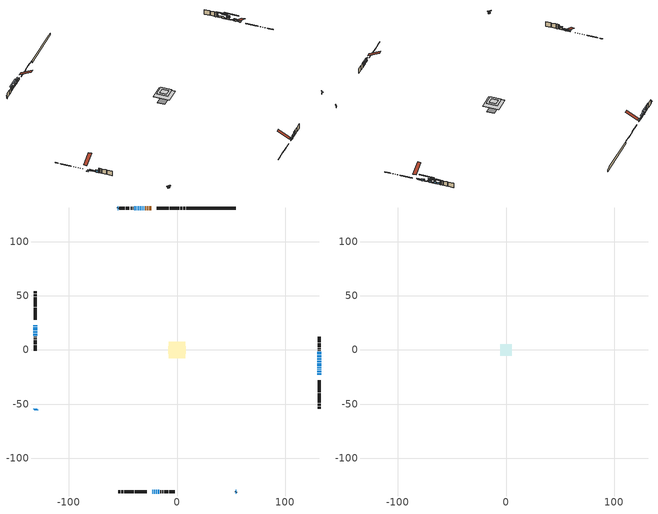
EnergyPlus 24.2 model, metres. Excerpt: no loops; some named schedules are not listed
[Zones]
conditioned space
 floor outside (Floor1 construction): -0.65,-0.65 -0.65,0.65 0.65,0.65 0.65,-0.65 z0.35
 floor outside (Floor2 construction): -2.59,-2.59 -2.59,2.59 2.59,2.59 2.59,-2.59 z0.35
 floor adiabatic (AdiabaticFloorConstruction): -7.69,-7.69 -7.69,7.69 7.69,7.69 7.69,-7.69 z2.79
 floor foundation (Slab1 construction): -7.88,-3.56 -7.88,3.56 7.88,3.56 7.88,-3.56 z-2.29
 wall outside (RimJoist1 construction): 7.71,131.38 5.95,131.38 / -54.42,-131.38 -52.66,-131.38 / -131.38,54.42 -131.38,52.66 / 131.38,-54.42 131.38,-52.66 z0.35:0.65
 wall outside (RimJoist2 construction): 5.02,131.38 2.89,131.38 / -51.73,-131.38 -49.6,-131.38 / -131.38,51.73 -131.38,49.6 / 131.38,-51.73 131.38,-49.6 z0.35:0.65
 wall outside (RimJoist3 construction): 1.96,131.38 -6.7,131.38 / -48.67,-131.38 -40.01,-131.38 / -131.38,48.67 -131.38,40.01 / 131.38,-48.67 131.38,-40.01 z0.35:0.65
 wall outside (RimJoist4 construction): -7.63,131.38 -18.68,131.38 / -39.08,-131.38 -28.03,-131.38 / -131.38,39.08 -131.38,28.03 / 131.38,-39.08 131.38,-28.03 z0.35:0.65
 wall outside (AdiabaticWallConstruction 1): -23.78,131.38 -25.59,131.38 / -26.51,131.38 -27.43,131.38 / -28.35,131.38 -29.18,131.38 z0.35:2.38
 wall outside (AdiabaticWallConstruction): -131.38,22.93 -131.38,21.76 z0.35:0.53; -30.11,131.38 -30.82,131.38 / -22.93,-131.38 -22.22,-131.38 / -131.38,-54.42 -131.02,-54.78 / 54.42,-131.38 54.78,-131.02 / 131.38,-18.43 131.38,-17.72 / 131.38,-16.79 131.38,-16.08 / -33.19,131.38 -33.9,131.38 z0.35:1.88; -31.75,131.38 -32.26,131.38 / 131.38,-22.93 131.38,-21.71 / 131.38,-20.78 131.38,-19.36 / -131.38,20.84 -131.38,18.4 / -36.57,131.38 -37.18,131.38 / -19.75,-131.38 -18.53,-131.38 / 131.38,-9.08 131.38,-7.66 z0.35:1.37; -131.38,17.47 -131.38,15.74 z0.35:1.32; -34.83,131.38 -35.64,131.38 z0.35:0.81; -21.29,-131.38 -20.68,-131.38 z0.35:1.08; -54.42,131.38 -54.78,131.02 / -131.38,14.81 -131.38,13.39 / -130.37,-55.44 -130.01,-55.8 z0.35:2.48; 131.38,-15.15 131.38,-12.36 / -38.11,131.38 -39.51,131.38 / -17.61,-131.38 -16.21,-131.38 z0.35:0.94; 131.38,-11.43 131.38,-10.01 z0.35:1.87; 131.38,-6.73 131.38,-4.9 z0.35:2.38; 131.38,-3.97 131.38,-1.84 z0.35:2.18
 wall outside (Wall1 construction): -40.43,131.38 -41.09,131.38 / -15.28,-131.38 -14.62,-131.38 / -131.38,12.46 -131.38,11.8 / 131.38,-0.91 131.38,-0.25 z0.35:5.23
 wall outside (Wall2 construction): -42.02,131.38 -43.02,131.38 / -13.69,-131.38 -12.69,-131.38 / -131.38,10.87 -131.38,9.87 / 131.38,0.68 131.38,1.68 z0.35:5.23
 wall outside (Wall3 construction): -43.95,131.38 -47.53,131.38 / -11.76,-131.38 -8.18,-131.38 / -131.38,8.94 -131.38,5.36 / 131.38,2.61 131.38,6.19 z0.35:5.23
 wall outside (Wall4 construction): -48.46,131.38 -53.49,131.38 / -7.25,-131.38 -2.22,-131.38 / -131.38,4.43 -131.38,-0.6 / 131.38,7.12 131.38,12.15 z0.35:5.23
 wall foundation (FoundationWall1 construction): 8.64,131.38,-2.29 8.64,131.38,0.35 49.84,131.38,0.35 49.84,131.38,-0.36 54.42,131.38,-0.36 54.42,131.38,-2.29
 window (WindowConstruction 23): -131.38,22.93 -131.38,21.76 z0.35:0.53
 window (WindowConstruction 7): -30.11,131.38 -30.82,131.38 z0.35:1.87
 window (WindowConstruction 8): -31.75,131.38 -32.26,131.38 z0.35:1.36
 window (WindowConstruction 9): -22.93,-131.38 -22.22,-131.38 z0.35:1.87
 window (WindowConstruction 10): -131.38,-54.42 -131.02,-54.78 z0.35:1.87
 window (WindowConstruction 11): 54.42,-131.38 54.78,-131.02 z0.35:1.87
 window (WindowConstruction 12): 131.38,-22.93 131.38,-21.71 z0.35:1.36
 window (WindowConstruction 13): 131.38,-20.78 131.38,-19.36 z0.35:1.36
 window (WindowConstruction 14): 131.38,-18.43 131.38,-17.72 z0.35:1.87
 window (WindowConstruction 15): 131.38,-16.79 131.38,-16.08 z0.35:1.87
 window (WindowConstruction 16): -131.38,20.84 -131.38,18.4 z0.35:1.36
 window (WindowConstruction 17): -131.38,17.47 -131.38,15.74 z0.35:1.32
 window (WindowConstruction 18): -33.19,131.38 -33.9,131.38 z0.35:1.87
 window (WindowConstruction 19): -34.83,131.38 -35.64,131.38 z0.35:0.81
 window (WindowConstruction 20): -36.57,131.38 -37.18,131.38 z0.35:1.36
 window (WindowConstruction 21): -21.29,-131.38 -20.68,-131.38 z0.35:1.08
 window (WindowConstruction 22): -19.75,-131.38 -18.53,-131.38 z0.35:1.36
 window (WindowConstruction): -54.42,131.38 -54.78,131.02 z0.35:2.48
 window (WindowConstruction 24): 131.38,-15.15 131.38,-12.36 z0.35:0.94
 window (WindowConstruction 25): -38.11,131.38 -39.5,131.38 z0.35:0.94
 window (WindowConstruction 26): -17.6,-131.38 -16.21,-131.38 z0.35:0.94
 window (WindowConstruction 1): -131.38,14.81 -131.38,13.39 z0.35:2.48
 window (WindowConstruction 2): -130.37,-55.44 -130.01,-55.8 z0.35:2.48
 window (WindowConstruction 3): 131.38,-11.43 131.38,-10.01 z0.35:1.87
 window (WindowConstruction 4): 131.38,-9.08 131.38,-7.66 z0.35:1.36
 window (WindowConstruction 5): 131.38,-6.73 131.38,-4.9 z0.35:2.38
 window (WindowConstruction 6): 131.38,-3.97 131.38,-1.84 z0.35:2.18
 door (Door): -23.78,131.38 -25.59,131.38 z0.35:2.38
 door (Door 1): -26.52,131.38 -27.42,131.38 z0.35:2.38
 door (Door 2): -28.35,131.38 -29.18,131.38 z0.35:2.38
 ceiling adiabatic (AdiabaticFloorConstruction): 7.69,-7.69 7.69,7.69 -7.69,7.69 -7.69,-7.69 z2.79
attic - vented
 floor to conditioned space (Floor3 construction Reversed): -3.09,-3.09 -3.09,3.09 3.09,3.09 3.09,-3.09 z5.23
 floor to conditioned space (Floor4 construction Reversed): -5.3,-5.3 -5.3,5.3 5.3,5.3 5.3,-5.3 z5.23
 roof outside (Roof1 construction): -22.85,131.38,5.23 -22.85,119.78,11.03 -19.61,119.78,11.03 -19.61,131.38,5.23; -23.86,-131.38,5.23 -23.86,-119.78,11.03 -27.1,-119.78,11.03 -27.1,-131.38,5.23; -131.38,23.86,5.23 -119.78,23.86,11.03 -119.78,27.1,11.03 -131.38,27.1,5.23; 131.38,-23.86,5.23 119.78,-23.86,11.03 119.78,-27.1,11.03 131.38,-27.1,5.23
shading: -131.38,21.47 -131.38,23.23 -134.43,23.23 -134.43,21.47 z0.83; -33.87,131.38 -27.06,131.38 -27.06,132.14 -33.87,132.14 z4.93; -35.31,131.38 -28.7,131.38 -28.7,132.14 -35.31,132.14 z4.42; -21,-131.38 -24.15,-131.38 -24.15,-132.14 -21,-132.14 z3.09; -130.16,-55.64 -132.25,-53.56 -132.68,-53.99 -130.59,-56.07 z3.09; 55.64,-130.16 53.56,-132.25 53.99,-132.68 56.07,-130.59 z3.09; 131.38,-21.41 131.38,-23.23 132.14,-23.23 132.14,-21.41 z1.66; 131.38,-19.06 131.38,-21.08 132.14,-21.08 132.14,-19.06 z1.66; 131.38,-17.42 131.38,-18.73 132.14,-18.73 132.14,-17.42 z2.17; 131.38,-15.78 131.38,-17.09 132.14,-17.09 132.14,-15.78 z2.17; -131.38,18.1 -131.38,21.13 -132.14,21.13 -132.14,18.1 z1.66; -131.38,15.44 -131.38,17.77 -132.14,17.77 -132.14,15.44 z1.61; -34.2,131.38 -32.89,131.38 -32.89,132.14 -34.2,132.14 z2.17; -35.94,131.38 -34.53,131.38 -34.53,132.14 -35.94,132.14 z1.11; -37.48,131.38 -36.27,131.38 -36.27,132.14 -37.48,132.14 z1.66; -20.38,-131.38 -21.59,-131.38 -21.59,-132.14 -20.38,-132.14 z1.37; -18.24,-131.38 -20.05,-131.38 -20.05,-132.14 -18.24,-132.14 z1.66; -55.11,130.7 -54.1,131.71 -54.53,132.14 -55.54,131.13 z2.94; 131.38,-6.57 131.38,-20.94 132.14,-20.94 132.14,-6.57 z6.73; -45.3,131.38 -32.32,131.38 -32.32,132.14 -45.3,132.14 z6.73; -12.7,-131.38 -21.12,-131.38 -21.12,-132.14 -12.7,-132.14 z4.45; -131.38,12.93 -131.38,15.27 -132.29,15.27 -132.29,12.93 z2.94; -129.68,-56.12 -130.69,-55.11 -131.12,-55.54 -130.11,-56.55 z2.94; 131.38,-8.94 131.38,-12.5 132.14,-12.5 132.14,-8.94 z2.94; 131.38,-4.61 131.38,-12.13 132.14,-12.13 132.14,-4.61 z4.42; 131.38,-1.85 131.38,-9.78 132.14,-9.78 132.14,-1.85 z5.43; 131.38,1.21 131.38,-7.02 132.14,-7.02 132.14,1.21 z5.23
[Building]
Building 1: Terrain=Suburbs
[Site:Location]
Edmonton Intl AP_AB: Latitude {deg}=53.31; Longitude {deg}=-113.58; Time Zone {hr}=-7; Elevation {m}=723; Keep Site Location Information=Yes
[Site:GroundTemperature:Shallow]
-1.56185, -3.61833, -3.78302, -2.80711, 1.11059, 5.01004, 8.39065, 10.5322, 10.7141, 8.97234, 5.67794, 1.89811
[Site:WaterMainsTemperature]
Calculation Method=Schedule; Temperature Schedule=mains temperature schedule
[Material] Roughness=Rough; Thermal Absorptance=0.9
Name | Thickness {m} | Conductivity {W/m-K} | Density {kg/m3} | Specific Heat {J/kg-K} | Solar Absorptance | Visible Absorptance
asphalt or fiberglass shingles | 0.00635 | 0.162714 | 1121.4 | 1465.45 | 0.4 | 0.4
ceiling loosefill ins | 0.254 | 0.0480833 | 16.02 | 1046.75 | 0.7 | 0.7
ceiling loosefill ins 1 | 0.338667 | 0.0480833 | 16.02 | 1046.75 | 0.7 | 0.7
ceiling stud and cavity | 0.1397 | 0.0957022 | 65.682 | 1177.47 | 0.7 | 0.7
ceiling stud and cavity 1 | 0.1397 | 0.955832 | 65.682 | 1177.47 | 0.7 | 0.7
concrete 4.0 in. | 0.1016 | 1.803125 | 2242.8 | 837.4 | 0.7 | 0.7
concrete 8.0 in. | 0.2032 | 1.803125 | 2242.8 | 837.4 | 0.7 | 0.7
door material | 0.04445 | 0.053851 | 512.64 | 1214.23 | 0.7 | 0.7
exterior vertical ins | 0.0827993 | 0.029427 | 32.04 | 1214.23 | 0.7 | 0.7
floor covering | 0.0127 | 0.0433444 | 54.468 | 1339.84 | 0.6 | 0.6
floor rigid ins | 0.155448 | 0.029427 | 32.04 | 1214.23 | 0.7 | 0.7
floor rigid ins 1; wall rigid ins 2 | 0.512978 | 0.029427 | 32.04 | 1214.23 | 0.7 | 0.7
floor stud and cavity | 0.1397 | 0.108951 | 92.3553 | 1139.71 | 0.7 | 0.7
floor stud and cavity 1 | 0.1397 | 0.124706 | 92.3553 | 1139.71 | 0.7 | 0.7
floor stud and cavity 2 | 0.1397 | 1.75129 | 37.0049 | 1207.88 | 0.7 | 0.7
furniture material conditioned space 1 | 0.1524 | 0.115458 | 640.8 | 1214.23 | 0.6 | 0.6
gypsum board | 0.0127 | 0.160291 | 801 | 837.4 | 0.6 | 0.6
gypsum board 1 | 0.0127 | 0.160291 | 801 | 837.4 | 0.7 | 0.7
osb sheathing 0.5 in. | 0.0127 | 0.115458 | 512.64 | 1214.23 | 0.7 | 0.7
osb sheathing 0.75 in. | 0.01905 | 0.115458 | 512.64 | 1214.23 | 0.7 | 0.7
osb sheathing 2.0 in. | 0.0508 | 0.115458 | 512.64 | 1214.23 | 0.7 | 0.7
rim joist rigid ins; wall rigid ins 1 | 0.103632 | 0.029427 | 32.04 | 1214.23 | 0.7 | 0.7
rim joist rigid ins 1; wall rigid ins | 0.051816 | 0.029427 | 32.04 | 1214.23 | 0.7 | 0.7
rim joist stud and cavity | 0.0508 | 0.0500364 | 125.044 | 1163.47 | 0.6 | 0.6
rim joist stud and cavity 1 | 0.0508 | 0.0447578 | 125.044 | 1163.47 | 0.6 | 0.6
rim joist stud and cavity 2 | 0.0508 | 0.0702665 | 125.044 | 1163.47 | 0.6 | 0.6
rim joist stud and cavity 3 | 0.0508 | 0.0700958 | 125.044 | 1163.47 | 0.6 | 0.6
wall stud and cavity | 0.1397 | 0.179096 | 139.0536 | 1170.24 | 0.7 | 0.7
wall stud and cavity 1 | 0.1397 | 0.236836 | 139.0536 | 1170.24 | 0.7 | 0.7
wall stud and cavity 2 | 0.1397 | 0.708435 | 139.0536 | 1170.24 | 0.7 | 0.7
wall stud and cavity 3 | 0.1397 | 0.629714 | 139.0536 | 1170.24 | 0.7 | 0.7
wall stud and cavity 4 | 0.0889 | 0.380278 | 52.3479 | 1209.89 | 0.7 | 0.7
wall stud and cavity 5 | 0.0889 | 0.391764 | 83.0341 | 1211.67 | 0.7 | 0.7
wood siding | 0.0254 | 0.102417 | 544.68 | 1172.36 | 0.4 | 0.4
wood siding 1; wood siding 2; wood siding 3 | 0.0254 | 0.102417 | 544.68 | 1172.36 | 0.7 | 0.7
[WindowMaterial:SimpleGlazingSystem]
Name | U-Factor {W/m2-K} | Solar Heat Gain Coefficient
WindowMaterial | 1.498992 | 0.32
WindowMaterial 1 | 1.15888 | 0.42
WindowMaterial 10 | 1.36386 | 0.36
WindowMaterial 11 | 1.2713 | 0.39
WindowMaterial 12 | 1.21566 | 0.4
WindowMaterial 13 | 1.42404 | 0.35
WindowMaterial 14 | 1.50921 | 0.31
WindowMaterial 15 | 1.37748 | 0.36
WindowMaterial 16 | 1.33603 | 0.37
WindowMaterial 17 | 2.09632 | 0.25
WindowMaterial 18 | 1.54498 | 0.31
WindowMaterial 2 | 1.32468 | 0.38
WindowMaterial 3 | 1.18216 | 0.41
WindowMaterial 4 | 1.342847 | 0.36
WindowMaterial 5 | 1.195219 | 0.23
WindowMaterial 6 | 1.25938 | 0.39
WindowMaterial 7 | 1.41553 | 0.34
WindowMaterial 8 | 1.567128 | 0.3
WindowMaterial 9 | 1.52398 | 0.31
[Construction]
AdiabaticFloorConstruction: floor stud and cavity 2, floor rigid ins 1, osb sheathing 0.75 in., floor covering
AdiabaticWallConstruction: wood siding 2, wall rigid ins 2, wall stud and cavity 4, gypsum board
AdiabaticWallConstruction 1: wood siding 3, wall rigid ins 2, wall stud and cavity 4, gypsum board
Door; Door 1; Door 2: door material
Floor1 construction: floor stud and cavity, floor rigid ins, osb sheathing 0.75 in., floor covering
Floor2 construction: floor stud and cavity 1, floor rigid ins, osb sheathing 0.75 in., floor covering
Floor3 construction Reversed: gypsum board, ceiling stud and cavity, ceiling loosefill ins
Floor4 construction Reversed: gypsum board, ceiling stud and cavity 1, ceiling loosefill ins 1
FoundationWall1 construction: concrete 8.0 in., gypsum board 1
furniture construction conditioned space 1: furniture material conditioned space 1
PartitionWallConstruction: gypsum board, wall stud and cavity 5, gypsum board
RimJoist1 construction: wood siding 1, rim joist rigid ins, osb sheathing 2.0 in., rim joist stud and cavity
RimJoist2 construction: wood siding 1, rim joist rigid ins 1, osb sheathing 2.0 in., rim joist stud and cavity 1
RimJoist3 construction: wood siding 1, rim joist rigid ins, osb sheathing 2.0 in., rim joist stud and cavity 2
RimJoist4 construction: wood siding 1, rim joist rigid ins, osb sheathing 2.0 in., rim joist stud and cavity 3
Roof1 construction: asphalt or fiberglass shingles
Slab1 construction: concrete 4.0 in.
Wall1 construction: wood siding, wall rigid ins, osb sheathing 0.5 in., wall stud and cavity, gypsum board
Wall2 construction: wood siding, wall rigid ins, osb sheathing 0.5 in., wall stud and cavity 1, gypsum board
Wall3 construction: wood siding, wall rigid ins 1, osb sheathing 0.5 in., wall stud and cavity 2, gypsum board
Wall4 construction: wood siding, wall rigid ins 1, osb sheathing 0.5 in., wall stud and cavity 3, gypsum board
WindowConstruction: WindowMaterial
WindowConstruction 1: WindowMaterial 1
WindowConstruction 10; WindowConstruction 11: WindowMaterial 9
WindowConstruction 12; WindowConstruction 16: WindowMaterial 10
WindowConstruction 13; WindowConstruction 4: WindowMaterial 4
WindowConstruction 14; WindowConstruction 18; WindowConstruction 7; WindowConstruction 9: WindowMaterial 7
WindowConstruction 15: WindowMaterial 11
WindowConstruction 17: WindowMaterial 12
WindowConstruction 19: WindowMaterial 13
WindowConstruction 2: WindowMaterial 2
WindowConstruction 20: WindowMaterial 14
WindowConstruction 21: WindowMaterial 15
WindowConstruction 22: WindowMaterial 16
WindowConstruction 23: WindowMaterial 17
WindowConstruction 24; WindowConstruction 25; WindowConstruction 26: WindowMaterial 18
WindowConstruction 3: WindowMaterial 3
WindowConstruction 5: WindowMaterial 5
WindowConstruction 6: WindowMaterial 6
WindowConstruction 8: WindowMaterial 8
[Zone] Multiplier=1; Part of Total Floor Area=Yes
Name | Volume {m3}
attic - vented | 137.767
conditioned space | 974.6
[Space]
Name | Zone | Volume {m3}
attic - vented 1 | attic - vented | 137.767
conditioned space 1 | conditioned space | 974.6
[ZoneInfiltration:EffectiveLeakageArea]
infil attic - vented 1: Zone or Space=attic - vented 1; Schedule=Always On Discrete; Effective Air Leakage Area {cm2}=5238.61; Stack Coefficient=0.000403546; Wind Coefficient=1.35727e-05
[ZoneMixing]
whole house fan mix: Zone or Space=attic - vented; Schedule=Always On Continuous; Design Flow Rate Calculation Method=Flow/Zone; Design Flow Rate {m3/s}=0; Source Zone or Space=conditioned space
[SurfaceProperty:ExposedFoundationPerimeter]
Slab1: Exposed Perimeter Calculation Method=TotalExposedPerimeter; Total Exposed Perimeter {m}=45.781
[InternalMass] Zone or ZoneList=conditioned space; Space or SpaceList=conditioned space 1
Name | Construction | Surface Area {m2}
furniture mass conditioned space 1 | furniture construction conditioned space 1 | 150.868
partition wall mass | PartitionWallConstruction | 377.171
[Lights]
interior lighting: Zone or ZoneList or Space or SpaceList=conditioned space 1; Schedule=interior lighting schedule; Design Level Calculation Method=LightingLevel; Lighting Level {W}=343.2; Return Air Fraction=0; Fraction Radiant=0.6; Fraction Visible=0.2; Fraction Replaceable=1
[People]
occupants: Zone or ZoneList or Space or SpaceList=conditioned space 1; Number of People Schedule=occupants schedule; Number of People Calculation Method=People; Number of People=3; Fraction Radiant=0.314171; Sensible Heat Fraction=0.56303; Activity Level Schedule=occupants activity schedule; Carbon Dioxide Generation Rate {m3/s-W}=0; Enable ASHRAE 55 Comfort Warnings=No; Mean Radiant Temperature Calculation Type=EnclosureAveraged
[ElectricEquipment] Zone or ZoneList or Space or SpaceList=conditioned space 1; Design Level Calculation Method=EquipmentLevel
Name | Schedule | Design Level {W} | Fraction Latent | Fraction Radiant | Fraction Lost
clothes dryer | clothes dryer schedule | 140.772 | 0.015 | 0.081 | 0.85
clothes washer | clothes washer schedule | 32.1985 | 0.03 | 0.162 | 0.7
cooking range | cooking range schedule | 215.147 | 0.08 | 0.432 | 0.2
dishwasher | dishwasher schedule | 66.8632 | 0.3 | 0.18 | 0.4
fridge | fridge schedule | 72.9452 | 0 | 0.6 | 0
mech vent house fan | mech vent house fan schedule | 19.9167 | 0 | 0 | 0.5
mech vent house fan cfis | mech vent house fan cfis schedule | 0 | 0 | 0 | 0
mech vent range fan 0 | mech vent range fan 0 schedule | 57 | 0 | 0 | 1
misc plug loads | misc plug loads schedule | 494.7 | 0.045 | 0.513 | 0.1
whole house fan | Always On Discrete | 0 | 0 | 0 | 1
[OtherEquipment] Zone or ZoneList or Space or SpaceList=conditioned space 1; Design Level Calculation Method=EquipmentLevel
Name | Fuel Type | Schedule | Design Level {W} | Fraction Latent | Fraction Radiant | Fraction Lost
clothes dryer 1 | Electricity | clothes dryer schedule | 0 | 0.015 | 0.081 | 0.85
cooking range 1 | Electricity | cooking range schedule | 0 | 0.08 | 0.432 | 0.2
general water use latent | None | general water use schedule | 62.594 | 1 | 0 | 0
general water use sensible | None | general water use schedule | -61.6891 | 0 | 0.6 | 0
mech vent house fan latent load | None | Always On Discrete | 0 | 1 | 0 | 0
mech vent house fan sensible load | None | Always On Discrete | 0 | 0 | 0 | 0
water heater energy adjustment1 | NaturalGas | Always On Discrete | 0.01 | 0 | 0 | 1
[ZoneInfiltration:DesignFlowRate] Zone or ZoneList or Space or SpaceList=conditioned space 1; Schedule=Always On Discrete; Design Flow Rate Calculation Method=Flow/Zone; Design Flow Rate {m3/s}=0
infil flow; natural vent flow; whole house fan flow
[Foundation:Kiva]
Foundation Kiva 1: Initial Indoor Air Temperature {C}=18; Wall Height Above Grade {m}=0.350002; Wall Depth Below Slab {m}=0.2032; Custom Block Material Name 1=exterior vertical ins; Custom Block Depth 1 {m}=2.63999; Custom Block X Position 1 {m}=0.2159; Custom Block Z Position 1 {m}=0
[Foundation:Kiva:Settings]
Soil Conductivity {W/m-K}=0.849921; Soil Density {kg/m3}=1842.3; Soil Specific Heat {J/kg-K}=418.7; Ground Solar Absorptivity=0.9; Ground Thermal Absorptivity=0.9; Ground Surface Roughness {m}=0.03; Far-Field Width {m}=40; Deep-Ground Boundary Condition=ZeroFlux; Deep-Ground Depth {m}=40; Minimum Cell Dimension {m}=0.2; Maximum Cell Growth Coefficient=3; Simulation Timestep=Timestep
[Exterior:Lights]
exterior lighting: Schedule=exterior lighting schedule; Design Level {W}=75.6
[Schedule:Constant]
Name | Hourly Value
Always On Continuous; mech vent house fan schedule; mech vent house fan cfis schedule; Always On Discrete | 1
occupants activity schedule | 117.228
fridge schedule | 0
[Schedule:Week:Daily]
interior lighting schedule Week Rule - Jan1-Jan27: interior lighting schedule day, interior lighting schedule day, interior lighting schedule day, interior lighting schedule day, interior lighting schedule day, interior lighting schedule day, interior lighting schedule day, interior lighting schedule default day, interior lighting schedule default day, interior lighting schedule default day, interior lighting schedule default day, interior lighting schedule default day
interior lighting schedule Week Rule - Jan28-Feb3: interior lighting schedule day, interior lighting schedule day, interior lighting schedule day, interior lighting schedule day, interior lighting schedule day 1, interior lighting schedule day 1, interior lighting schedule day 1, interior lighting schedule default day, interior lighting schedule default day, interior lighting schedule default day, interior lighting schedule default day, interior lighting schedule default day
interior lighting schedule Week Rule - Feb4-Feb24: interior lighting schedule day 1, interior lighting schedule day 1, interior lighting schedule day 1, interior lighting schedule day 1, interior lighting schedule day 1, interior lighting schedule day 1, interior lighting schedule day 1, interior lighting schedule default day, interior lighting schedule default day, interior lighting schedule default day, interior lighting schedule default day, interior lighting schedule default day
interior lighting schedule Week Rule - Feb25-Mar3: interior lighting schedule day 1, interior lighting schedule day 1, interior lighting schedule day 1, interior lighting schedule day 1, interior lighting schedule day 2, interior lighting schedule day 2, interior lighting schedule day 2, interior lighting schedule default day, interior lighting schedule default day, interior lighting schedule default day, interior lighting schedule default day, interior lighting schedule default day
interior lighting schedule Week Rule - Mar4-Mar31: interior lighting schedule day 2, interior lighting schedule day 2, interior lighting schedule day 2, interior lighting schedule day 2, interior lighting schedule day 2, interior lighting schedule day 2, interior lighting schedule day 2, interior lighting schedule default day, interior lighting schedule default day, interior lighting schedule default day, interior lighting schedule default day, interior lighting schedule default day
interior lighting schedule Week Rule - Apr1-Apr28: interior lighting schedule day 3, interior lighting schedule day 3, interior lighting schedule day 3, interior lighting schedule day 3, interior lighting schedule day 3, interior lighting schedule day 3, interior lighting schedule day 3, interior lighting schedule default day, interior lighting schedule default day, interior lighting schedule default day, interior lighting schedule default day, interior lighting schedule default day
interior lighting schedule Week Rule - Apr29-May5: interior lighting schedule day 3, interior lighting schedule day 3, interior lighting schedule day 4, interior lighting schedule day 4, interior lighting schedule day 4, interior lighting schedule day 4, interior lighting schedule day 4, interior lighting schedule default day, interior lighting schedule default day, interior lighting schedule default day, interior lighting schedule default day, interior lighting schedule default day
interior lighting schedule Week Rule - May6-May26: interior lighting schedule day 4, interior lighting schedule day 4, interior lighting schedule day 4, interior lighting schedule day 4, interior lighting schedule day 4, interior lighting schedule day 4, interior lighting schedule day 4, interior lighting schedule default day, interior lighting schedule default day, interior lighting schedule default day, interior lighting schedule default day, interior lighting schedule default day
interior lighting schedule Week Rule - May27-Jun2: interior lighting schedule day 4, interior lighting schedule day 4, interior lighting schedule day 4, interior lighting schedule day 4, interior lighting schedule day 4, interior lighting schedule day 5, interior lighting schedule day 5, interior lighting schedule default day, interior lighting schedule default day, interior lighting schedule default day, interior lighting schedule default day, interior lighting schedule default day
interior lighting schedule Week Rule - Jun3-Jun30: interior lighting schedule day 5, interior lighting schedule day 5, interior lighting schedule day 5, interior lighting schedule day 5, interior lighting schedule day 5, interior lighting schedule day 5, interior lighting schedule day 5, interior lighting schedule default day, interior lighting schedule default day, interior lighting schedule default day, interior lighting schedule default day, interior lighting schedule default day
interior lighting schedule Week Rule - Jul1-Jul28: interior lighting schedule day 6, interior lighting schedule day 6, interior lighting schedule day 6, interior lighting schedule day 6, interior lighting schedule day 6, interior lighting schedule day 6, interior lighting schedule day 6, interior lighting schedule default day, interior lighting schedule default day, interior lighting schedule default day, interior lighting schedule default day, interior lighting schedule default day
interior lighting schedule Week Rule - Jul29-Aug4: interior lighting schedule day 6, interior lighting schedule day 6, interior lighting schedule day 6, interior lighting schedule day 7, interior lighting schedule day 7, interior lighting schedule day 7, interior lighting schedule day 7, interior lighting schedule default day, interior lighting schedule default day, interior lighting schedule default day, interior lighting schedule default day, interior lighting schedule default day
interior lighting schedule Week Rule - Aug5-Aug25: interior lighting schedule day 7, interior lighting schedule day 7, interior lighting schedule day 7, interior lighting schedule day 7, interior lighting schedule day 7, interior lighting schedule day 7, interior lighting schedule day 7, interior lighting schedule default day, interior lighting schedule default day, interior lighting schedule default day, interior lighting schedule default day, interior lighting schedule default day
interior lighting schedule Week Rule - Aug26-Sep1: interior lighting schedule day 7, interior lighting schedule day 7, interior lighting schedule day 7, interior lighting schedule day 7, interior lighting schedule day 7, interior lighting schedule day 7, interior lighting schedule day 8, interior lighting schedule default day, interior lighting schedule default day, interior lighting schedule default day, interior lighting schedule default day, interior lighting schedule default day
interior lighting schedule Week Rule - Sep2-Sep29: interior lighting schedule day 8, interior lighting schedule day 8, interior lighting schedule day 8, interior lighting schedule day 8, interior lighting schedule day 8, interior lighting schedule day 8, interior lighting schedule day 8, interior lighting schedule default day, interior lighting schedule default day, interior lighting schedule default day, interior lighting schedule default day, interior lighting schedule default day
interior lighting schedule Week Rule - Sep30-Oct6: interior lighting schedule day 8, interior lighting schedule day 9, interior lighting schedule day 9, interior lighting schedule day 9, interior lighting schedule day 9, interior lighting schedule day 9, interior lighting schedule day 9, interior lighting schedule default day, interior lighting schedule default day, interior lighting schedule default day, interior lighting schedule default day, interior lighting schedule default day
interior lighting schedule Week Rule - Oct7-Oct27: interior lighting schedule day 9, interior lighting schedule day 9, interior lighting schedule day 9, interior lighting schedule day 9, interior lighting schedule day 9, interior lighting schedule day 9, interior lighting schedule day 9, interior lighting schedule default day, interior lighting schedule default day, interior lighting schedule default day, interior lighting schedule default day, interior lighting schedule default day
interior lighting schedule Week Rule - Oct28-Nov3: interior lighting schedule day 9, interior lighting schedule day 9, interior lighting schedule day 9, interior lighting schedule day 9, interior lighting schedule day 10, interior lighting schedule day 10, interior lighting schedule day 10, interior lighting schedule default day, interior lighting schedule default day, interior lighting schedule default day, interior lighting schedule default day, interior lighting schedule default day
interior lighting schedule Week Rule - Nov4-Nov24: interior lighting schedule day 10, interior lighting schedule day 10, interior lighting schedule day 10, interior lighting schedule day 10, interior lighting schedule day 10, interior lighting schedule day 10, interior lighting schedule day 10, interior lighting schedule default day, interior lighting schedule default day, interior lighting schedule default day, interior lighting schedule default day, interior lighting schedule default day
interior lighting schedule Week Rule - Nov25-Dec1: interior lighting schedule day 10, interior lighting schedule day 10, interior lighting schedule day 10, interior lighting schedule day 10, interior lighting schedule day 10, interior lighting schedule day 10, interior lighting schedule day 11, interior lighting schedule default day, interior lighting schedule default day, interior lighting schedule default day, interior lighting schedule default day, interior lighting schedule default day
interior lighting schedule Week Rule - Dec2-Dec31: interior lighting schedule day 11, interior lighting schedule day 11, interior lighting schedule day 11, interior lighting schedule day 11, interior lighting schedule day 11, interior lighting schedule day 11, interior lighting schedule day 11, interior lighting schedule default day, interior lighting schedule default day, interior lighting schedule default day, interior lighting schedule default day, interior lighting schedule default day
occupants schedule Week Rule - Jan1-Dec31: occupants schedule day, occupants schedule day, occupants schedule day, occupants schedule day, occupants schedule day, occupants schedule day, occupants schedule day, occupants schedule default day, occupants schedule default day, occupants schedule default day, occupants schedule default day, occupants schedule default day
clothes dryer schedule Week Rule - Jan1-Dec31: clothes dryer schedule day, clothes dryer schedule day, clothes dryer schedule day, clothes dryer schedule day, clothes dryer schedule day, clothes dryer schedule day, clothes dryer schedule day, clothes dryer schedule default day, clothes dryer schedule default day, clothes dryer schedule default day, clothes dryer schedule default day, clothes dryer schedule default day
clothes washer schedule Week Rule - Jan1-Dec31: clothes washer schedule day, clothes washer schedule day, clothes washer schedule day, clothes washer schedule day, clothes washer schedule day, clothes washer schedule day, clothes washer schedule day, clothes washer schedule default day, clothes washer schedule default day, clothes washer schedule default day, clothes washer schedule default day, clothes washer schedule default day
cooking range schedule Week Rule - Jan1-Dec31: cooking range schedule day, cooking range schedule day, cooking range schedule day, cooking range schedule day, cooking range schedule day, cooking range schedule day, cooking range schedule day, cooking range schedule default day, cooking range schedule default day, cooking range schedule default day, cooking range schedule default day, cooking range schedule default day
dishwasher schedule Week Rule - Jan1-Dec31: dishwasher schedule day, dishwasher schedule day, dishwasher schedule day, dishwasher schedule day, dishwasher schedule day, dishwasher schedule day, dishwasher schedule day, dishwasher schedule default day, dishwasher schedule default day, dishwasher schedule default day, dishwasher schedule default day, dishwasher schedule default day
mech vent range fan 0 schedule Week Rule - Jan1-Dec31: mech vent range fan 0 schedule day, mech vent range fan 0 schedule day, mech vent range fan 0 schedule day, mech vent range fan 0 schedule day, mech vent range fan 0 schedule day, mech vent range fan 0 schedule day, mech vent range fan 0 schedule day, mech vent range fan 0 schedule default day, mech vent range fan 0 schedule default day, mech vent range fan 0 schedule default day, mech vent range fan 0 schedule default day, mech vent range fan 0 schedule default day
misc plug loads schedule Week Rule - Jan1-Dec31: misc plug loads schedule day, misc plug loads schedule day, misc plug loads schedule day, misc plug loads schedule day, misc plug loads schedule day, misc plug loads schedule day, misc plug loads schedule day, misc plug loads schedule default day, misc plug loads schedule default day, misc plug loads schedule default day, misc plug loads schedule default day, misc plug loads schedule default day
general water use schedule Week Rule - Jan1-Dec31: general water use schedule day, general water use schedule day, general water use schedule day, general water use schedule day, general water use schedule day, general water use schedule day, general water use schedule day, general water use schedule default day, general water use schedule default day, general water use schedule default day, general water use schedule default day, general water use schedule default day
[Schedule:Year]
interior lighting schedule: interior lighting schedule Week Rule - Jan1-Jan27, 1, 1, 1, 27, interior lighting schedule Week Rule - Jan28-Feb3, 1, 28, 2, 3, interior lighting schedule Week Rule - Feb4-Feb24, 2, 4, 2, 24, interior lighting schedule Week Rule - Feb25-Mar3, 2, 25, 3, 3, interior lighting schedule Week Rule - Mar4-Mar31, 3, 4, 3, 31, interior lighting schedule Week Rule - Apr1-Apr28, 4, 1, 4, 28, interior lighting schedule Week Rule - Apr29-May5, 4, 29, 5, 5, interior lighting schedule Week Rule - May6-May26, 5, 6, 5, 26, interior lighting schedule Week Rule - May27-Jun2, 5, 27, 6, 2, interior lighting schedule Week Rule - Jun3-Jun30, 6, 3, 6, 30, interior lighting schedule Week Rule - Jul1-Jul28, 7, 1, 7, 28, interior lighting schedule Week Rule - Jul29-Aug4, 7, 29, 8, 4, interior lighting schedule Week Rule - Aug5-Aug25, 8, 5, 8, 25, interior lighting schedule Week Rule - Aug26-Sep1, 8, 26, 9, 1, interior lighting schedule Week Rule - Sep2-Sep29, 9, 2, 9, 29, interior lighting schedule Week Rule - Sep30-Oct6, 9, 30, 10, 6, interior lighting schedule Week Rule - Oct7-Oct27, 10, 7, 10, 27, interior lighting schedule Week Rule - Oct28-Nov3, 10, 28, 11, 3, interior lighting schedule Week Rule - Nov4-Nov24, 11, 4, 11, 24, interior lighting schedule Week Rule - Nov25-Dec1, 11, 25, 12, 1, interior lighting schedule Week Rule - Dec2-Dec31, 12, 2, 12, 31
occupants schedule: occupants schedule Week Rule - Jan1-Dec31, 1, 1, 12, 31
clothes dryer schedule: clothes dryer schedule Week Rule - Jan1-Dec31, 1, 1, 12, 31
clothes washer schedule: clothes washer schedule Week Rule - Jan1-Dec31, 1, 1, 12, 31
cooking range schedule: cooking range schedule Week Rule - Jan1-Dec31, 1, 1, 12, 31
dishwasher schedule: dishwasher schedule Week Rule - Jan1-Dec31, 1, 1, 12, 31
mech vent range fan 0 schedule: mech vent range fan 0 schedule Week Rule - Jan1-Dec31, 1, 1, 12, 31
misc plug loads schedule: misc plug loads schedule Week Rule - Jan1-Dec31, 1, 1, 12, 31
general water use schedule: general water use schedule Week Rule - Jan1-Dec31, 1, 1, 12, 31
exterior lighting schedule: exterior lighting schedule Week Rule - Jan1-Jan27, 1, 1, 1, 27, exterior lighting schedule Week Rule - Jan28-Feb3, 1, 28, 2, 3, exterior lighting schedule Week Rule - Feb4-Feb24, 2, 4, 2, 24, exterior lighting schedule Week Rule - Feb25-Mar3, 2, 25, 3, 3, exterior lighting schedule Week Rule - Mar4-Mar31, 3, 4, 3, 31, exterior lighting schedule Week Rule - Apr1-Apr28, 4, 1, 4, 28, exterior lighting schedule Week Rule - Apr29-May5, 4, 29, 5, 5, exterior lighting schedule Week Rule - May6-May26, 5, 6, 5, 26, exterior lighting schedule Week Rule - May27-Jun2, 5, 27, 6, 2, exterior lighting schedule Week Rule - Jun3-Jun30, 6, 3, 6, 30, exterior lighting schedule Week Rule - Jul1-Jul28, 7, 1, 7, 28, exterior lighting schedule Week Rule - Jul29-Aug4, 7, 29, 8, 4, exterior lighting schedule Week Rule - Aug5-Aug25, 8, 5, 8, 25, exterior lighting schedule Week Rule - Aug26-Sep1, 8, 26, 9, 1, exterior lighting schedule Week Rule - Sep2-Sep29, 9, 2, 9, 29, exterior lighting schedule Week Rule - Sep30-Oct6, 9, 30, 10, 6, exterior lighting schedule Week Rule - Oct7-Oct27, 10, 7, 10, 27, exterior lighting schedule Week Rule - Oct28-Nov3, 10, 28, 11, 3, exterior lighting schedule Week Rule - Nov4-Nov24, 11, 4, 11, 24, exterior lighting schedule Week Rule - Nov25-Dec1, 11, 25, 12, 1, exterior lighting schedule Week Rule - Dec2-Dec31, 12, 2, 12, 31
[Schedule:Compact]
mains temperature schedule: Through: 01/01, For: AllDays, Until: 24:00, 3.97167, Through: 01/02, For: AllDays, Until: 24:00, 3.90778, Through: 01/03, For: AllDays, Until: 24:00, 3.84556, Through: 01/04, For: AllDays, Until: 24:00, 3.78389, Through: 01/05, For: AllDays, Until: 24:00, 3.72278, Through: 01/06, For: AllDays, Until: 24:00, 3.66278, Through: 01/07, For: AllDays, Until: 24:00, 3.60389, Through: 01/08, For: AllDays, Until: 24:00, 3.54556, Through: 01/09, For: AllDays, Until: 24:00, 3.48833, Through: 01/10, For: AllDays, Until: 24:00, 3.43167, Through: 01/11, For: AllDays, Until: 24:00, 3.37611, Through: 01/12, For: AllDays, Until: 24:00, 3.32167, Through: 01/13, For: AllDays, Until: 24:00, 3.26833, Through: 01/14, For: AllDays, Until: 24:00, 3.21556, Through: 01/15, For: AllDays, Until: 24:00, 3.16444, Through: 01/16, For: AllDays, Until: 24:00, 3.11389, Through: 01/17, For: AllDays, Until: 24:00, 3.06444, Through: 01/18, For: AllDays, Until: 24:00, 3.01611, Through: 01/19, For: AllDays, Until: 24:00, 2.96889, Through: 01/20, For: AllDays, Until: 24:00, 2.92278, Through: 01/21, For: AllDays, Until: 24:00, 2.87722, Through: 01/22, For: AllDays, Until: 24:00, 2.83333, Through: 01/23, For: AllDays, Until: 24:00, 2.79056, Through: 01/24, For: AllDays, Until: 24:00, 2.74889, Through: 01/25, For: AllDays, Until: 24:00, 2.70833, Through: 01/26, For: AllDays, Until: 24:00, 2.66889, Through: 01/27, For: AllDays, Until: 24:00, 2.63056, Through: 01/28, For: AllDays, Until: 24:00, 2.59333, Through: 01/29, For: AllDays, Until: 24:00, 2.55778, Through: 01/30, For: AllDays, Until: 24:00, 2.52278, Through: 01/31, For: AllDays, Until: 24:00, 2.48944, Through: 02/01, For: AllDays, Until: 24:00, 2.45722, Through: 02/02, For: AllDays, Until: 24:00, 2.42611, Through: 02/03, For: AllDays, Until: 24:00, 2.39667, Through: 02/04, For: AllDays, Until: 24:00, 2.36833, Through: 02/05, For: AllDays, Until: 24:00, 2.34111, Through: 02/06, For: AllDays, Until: 24:00, 2.315, Through: 02/07, For: AllDays, Until: 24:00, 2.29056, Through: 02/08, For: AllDays, Until: 24:00, 2.26722, Through: 02/09, For: AllDays, Until: 24:00, 2.245, Through: 02/10, For: AllDays, Until: 24:00, 2.22444, Through: 02/11, For: AllDays, Until: 24:00, 2.20444, Through: 02/12, For: AllDays, Until: 24:00, 2.18667, Through: 02/13, For: AllDays, Until: 24:00, 2.17, Through: 02/14, For: AllDays, Until: 24:00, 2.15444, Through: 02/15, For: AllDays, Until: 24:00, 2.14, Through: 02/16, For: AllDays, Until: 24:00, 2.12722, Through: 02/17, For: AllDays, Until: 24:00, 2.11556, Through: 02/18, For: AllDays, Until: 24:00, 2.10556, Through: 02/19, For: AllDays, Until: 24:00, 2.09667, Through: 02/20, For: AllDays, Until: 24:00, 2.08889, Through: 02/21, For: AllDays, Until: 24:00, 2.08278, Through: 02/22, For: AllDays, Until: 24:00, 2.07833, Through: 02/23, For: AllDays, Until: 24:00, 2.07444, Through: 02/24, For: AllDays, Until: 24:00, 2.07278, Through: 02/25, For: AllDays, Until: 24:00, 2.07167, Through: 02/26, For: AllDays, Until: 24:00, 2.07222, Through: 02/27, For: AllDays, Until: 24:00, 2.07444, Through: 02/28, For: AllDays, Until: 24:00, 2.07778, Through: 03/01, For: AllDays, Until: 24:00, 2.08222, Through: 03/02, For: AllDays, Until: 24:00, 2.08833, Through: 03/03, For: AllDays, Until: 24:00, 2.09556, Through: 03/04, For: AllDays, Until: 24:00, 2.10444, Through: 03/05, For: AllDays, Until: 24:00, 2.11444, Through: 03/06, For: AllDays, Until: 24:00, 2.12556, Through: 03/07, For: AllDays, Until: 24:00, 2.13833, Through: 03/08, For: AllDays, Until: 24:00, 2.15278, Through: 03/09, For: AllDays, Until: 24:00, 2.16778, Through: 03/10, For: AllDays, Until: 24:00, 2.18444, Through: 03/11, For: AllDays, Until: 24:00, 2.20278, Through: 03/12, For: AllDays, Until: 24:00, 2.22167, Through: 03/13, For: AllDays, Until: 24:00, 2.24278, Through: 03/14, For: AllDays, Until: 24:00, 2.26444, Through: 03/15, For: AllDays, Until: 24:00, 2.28778, Through: 03/16, For: AllDays, Until: 24:00, 2.31222, Through: 03/17, For: AllDays, Until: 24:00, 2.33778, Through: 03/18, For: AllDays, Until: 24:00, 2.365, Through: 03/19, For: AllDays, Until: 24:00, 2.39333, Through: 03/20, For: AllDays, Until: 24:00, 2.42278, Through: 03/21, For: AllDays, Until: 24:00, 2.45389, Through: 03/22, For: AllDays, Until: 24:00, 2.48611, Through: 03/23, For: AllDays, Until: 24:00, 2.51889, Through: 03/24, For: AllDays, Until: 24:00, 2.55389, Through: 03/25, For: AllDays, Until: 24:00, 2.58944, Through: 03/26, For: AllDays, Until: 24:00, 2.62611, Through: 03/27, For: AllDays, Until: 24:00, 2.66444, Through: 03/28, For: AllDays, Until: 24:00, 2.70389, Through: 03/29, For: AllDays, Until: 24:00, 2.74389, Through: 03/30, For: AllDays, Until: 24:00, 2.78556, Through: 03/31, For: AllDays, Until: 24:00, 2.82833, Through: 04/01, For: AllDays, Until: 24:00, 2.87222, Through: 04/02, For: AllDays, Until: 24:00, 2.91722, Through: 04/03, For: AllDays, Until: 24:00, 2.96333, Through: 04/04, For: AllDays, Until: 24:00, 3.01056, Through: 04/05, For: AllDays, Until: 24:00, 3.05889, Through: 04/06, For: AllDays, Until: 24:00, 3.10833, Through: 04/07, For: AllDays, Until: 24:00, 3.15833, Through: 04/08, For: AllDays, Until: 24:00, 3.21, Through: 04/09, For: AllDays, Until: 24:00, 3.26222, Through: 04/10, For: AllDays, Until: 24:00, 3.31556, Through: 04/11, For: AllDays, Until: 24:00, 3.37, Through: 04/12, For: AllDays, Until: 24:00, 3.42556, Through: 04/13, For: AllDays, Until: 24:00, 3.48167, Through: 04/14, For: AllDays, Until: 24:00, 3.53889, Through: 04/15, For: AllDays, Until: 24:00, 3.59722, Through: 04/16, For: AllDays, Until: 24:00, 3.65611, Through: 04/17, For: AllDays, Until: 24:00, 3.71611, Through: 04/18, For: AllDays, Until: 24:00, 3.77667, Through: 04/19, For: AllDays, Until: 24:00, 3.83833, Through: 04/20, For: AllDays, Until: 24:00, 3.90111, Through: 04/21, For: AllDays, Until: 24:00, 3.96444, Through: 04/22, For: AllDays, Until: 24:00, 4.02833, Through: 04/23, For: AllDays, Until: 24:00, 4.09333, Through: 04/24, For: AllDays, Until: 24:00, 4.15889, Through: 04/25, For: AllDays, Until: 24:00, 4.225, Through: 04/26, For: AllDays, Until: 24:00, 4.29222, Through: 04/27, For: AllDays, Until: 24:00, 4.36, Through: 04/28, For: AllDays, Until: 24:00, 4.42833, Through: 04/29, For: AllDays, Until: 24:00, 4.49722, Through: 04/30, For: AllDays, Until: 24:00, 4.56667, Through: 05/01, For: AllDays, Until: 24:00, 4.63722, Through: 05/02, For: AllDays, Until: 24:00, 4.70833, Through: 05/03, For: AllDays, Until: 24:00, 4.77944, Through: 05/04, For: AllDays, Until: 24:00, 4.85167, Through: 05/05, For: AllDays, Until: 24:00, 4.92389, Through: 05/06, For: AllDays, Until: 24:00, 4.99722, Through: 05/07, For: AllDays, Until: 24:00, 5.07056, Through: 05/08, For: AllDays, Until: 24:00, 5.145, Through: 05/09, For: AllDays, Until: 24:00, 5.21944, Through: 05/10, For: AllDays, Until: 24:00, 5.29389, Through: 05/11, For: AllDays, Until: 24:00, 5.36944, Through: 05/12, For: AllDays, Until: 24:00, 5.445, Through: 05/13, For: AllDays, Until: 24:00, 5.52111, Through: 05/14, For: AllDays, Until: 24:00, 5.59722, Through: 05/15, For: AllDays, Until: 24:00, 5.67389, Through: 05/16, For: AllDays, Until: 24:00, 5.75056, Through: 05/17, For: AllDays, Until: 24:00, 5.82778, Through: 05/18, For: AllDays, Until: 24:00, 5.90556, Through: 05/19, For: AllDays, Until: 24:00, 5.98278, Through: 05/20, For: AllDays, Until: 24:00, 6.06056, Through: 05/21, For: AllDays, Until: 24:00, 6.13889, Through: 05/22, For: AllDays, Until: 24:00, 6.21667, Through: 05/23, For: AllDays, Until: 24:00, 6.295, Through: 05/24, For: AllDays, Until: 24:00, 6.37333, Through: 05/25, For: AllDays, Until: 24:00, 6.45222, Through: 05/26, For: AllDays, Until: 24:00, 6.53056, Through: 05/27, For: AllDays, Until: 24:00, 6.60889, Through: 05/28, For: AllDays, Until: 24:00, 6.68778, Through: 05/29, For: AllDays, Until: 24:00, 6.76611, Through: 05/30, For: AllDays, Until: 24:00, 6.84444, Through: 05/31, For: AllDays, Until: 24:00, 6.92278, Through: 06/01, For: AllDays, Until: 24:00, 7.00111, Through: 06/02, For: AllDays, Until: 24:00, 7.07944, Through: 06/03, For: AllDays, Until: 24:00, 7.15778, Through: 06/04, For: AllDays, Until: 24:00, 7.23556, Through: 06/05, For: AllDays, Until: 24:00, 7.31333, Through: 06/06, For: AllDays, Until: 24:00, 7.39056, Through: 06/07, For: AllDays, Until: 24:00, 7.46833, Through: 06/08, For: AllDays, Until: 24:00, 7.545, Through: 06/09, For: AllDays, Until: 24:00, 7.62222, Through: 06/10, For: AllDays, Until: 24:00, 7.69833, Through: 06/11, For: AllDays, Until: 24:00, 7.775, Through: 06/12, For: AllDays, Until: 24:00, 7.85056, Through: 06/13, For: AllDays, Until: 24:00, 7.92611, Through: 06/14, For: AllDays, Until: 24:00, 8.00111, Through: 06/15, For: AllDays, Until: 24:00, 8.07611, Through: 06/16, For: AllDays, Until: 24:00, 8.15056, Through: 06/17, For: AllDays, Until: 24:00, 8.22389, Through: 06/18, For: AllDays, Until: 24:00, 8.29778, Through: 06/19, For: AllDays, Until: 24:00, 8.37056, Through: 06/20, For: AllDays, Until: 24:00, 8.44278, Through: 06/21, For: AllDays, Until: 24:00, 8.51444, Through: 06/22, For: AllDays, Until: 24:00, 8.58611, Through: 06/23, For: AllDays, Until: 24:00, 8.65667, Through: 06/24, For: AllDays, Until: 24:00, 8.72667, Through: 06/25, For: AllDays, Until: 24:00, 8.79611, Through: 06/26, For: AllDays, Until: 24:00, 8.865, Through: 06/27, For: AllDays, Until: 24:00, 8.93333, Through: 06/28, For: AllDays, Until: 24:00, 9.00056, Through: 06/29, For: AllDays, Until: 24:00, 9.06778, Through: 06/30, For: AllDays, Until: 24:00, 9.13333, Through: 07/01, For: AllDays, Until: 24:00, 9.19889, Through: 07/02, For: AllDays, Until: 24:00, 9.26333, Through: 07/03, For: AllDays, Until: 24:00, 9.32722, Through: 07/04, For: AllDays, Until: 24:00, 9.39056, Through: 07/05, For: AllDays, Until: 24:00, 9.45278, Through: 07/06, For: AllDays, Until: 24:00, 9.51389, Through: 07/07, For: AllDays, Until: 24:00, 9.57444, Through: 07/08, For: AllDays, Until: 24:00, 9.63389, Through: 07/09, For: AllDays, Until: 24:00, 9.69278, Through: 07/10, For: AllDays, Until: 24:00, 9.75056, Through: 07/11, For: AllDays, Until: 24:00, 9.80778, Through: 07/12, For: AllDays, Until: 24:00, 9.86333, Through: 07/13, For: AllDays, Until: 24:00, 9.91833, Through: 07/14, For: AllDays, Until: 24:00, 9.97278, Through: 07/15, For: AllDays, Until: 24:00, 10.0256, Through: 07/16, For: AllDays, Until: 24:00, 10.0778, Through: 07/17, For: AllDays, Until: 24:00, 10.1289, Through: 07/18, For: AllDays, Until: 24:00, 10.1789, Through: 07/19, For: AllDays, Until: 24:00, 10.2278, Through: 07/20, For: AllDays, Until: 24:00, 10.2756, Through: 07/21, For: AllDays, Until: 24:00, 10.3222, Through: 07/22, For: AllDays, Until: 24:00, 10.3683, Through: 07/23, For: AllDays, Until: 24:00, 10.4128, Through: 07/24, For: AllDays, Until: 24:00, 10.4561, Through: 07/25, For: AllDays, Until: 24:00, 10.4989, Through: 07/26, For: AllDays, Until: 24:00, 10.54, Through: 07/27, For: AllDays, Until: 24:00, 10.58, Through: 07/28, For: AllDays, Until: 24:00, 10.6189, Through: 07/29, For: AllDays, Until: 24:00, 10.6567, Through: 07/30, For: AllDays, Until: 24:00, 10.6928, Through: 07/31, For: AllDays, Until: 24:00, 10.7283, Through: 08/01, For: AllDays, Until: 24:00, 10.7622, Through: 08/02, For: AllDays, Until: 24:00, 10.7956, Through: 08/03, For: AllDays, Until: 24:00, 10.8272, Through: 08/04, For: AllDays, Until: 24:00, 10.8572, Through: 08/05, For: AllDays, Until: 24:00, 10.8867, Through: 08/06, For: AllDays, Until: 24:00, 10.9144, Through: 08/07, For: AllDays, Until: 24:00, 10.9411, Through: 08/08, For: AllDays, Until: 24:00, 10.9667, Through: 08/09, For: AllDays, Until: 24:00, 10.9906, Through: 08/10, For: AllDays, Until: 24:00, 11.0133, Through: 08/11, For: AllDays, Until: 24:00, 11.035, Through: 08/12, For: AllDays, Until: 24:00, 11.055, Through: 08/13, For: AllDays, Until: 24:00, 11.0739, Through: 08/14, For: AllDays, Until: 24:00, 11.0917, Through: 08/15, For: AllDays, Until: 24:00, 11.1078, Through: 08/16, For: AllDays, Until: 24:00, 11.1228, Through: 08/17, For: AllDays, Until: 24:00, 11.1361, Through: 08/18, For: AllDays, Until: 24:00, 11.1483, Through: 08/19, For: AllDays, Until: 24:00, 11.1594, Through: 08/20, For: AllDays, Until: 24:00, 11.1689, Through: 08/21, For: AllDays, Until: 24:00, 11.1772, Through: 08/22, For: AllDays, Until: 24:00, 11.1844, Through: 08/23, For: AllDays, Until: 24:00, 11.19, Through: 08/24, For: AllDays, Until: 24:00, 11.1939, Through: 08/25, For: AllDays, Until: 24:00, 11.1967, Through: 08/26, For: AllDays, Until: 24:00, 11.1983, Through: 08/27, For: AllDays, Until: 24:00, 11.1983, Through: 08/28, For: AllDays, Until: 24:00, 11.1972, Through: 08/29, For: AllDays, Until: 24:00, 11.195, Through: 08/30, For: AllDays, Until: 24:00, 11.1911, Through: 08/31, For: AllDays, Until: 24:00, 11.1856, Through: 09/01, For: AllDays, Until: 24:00, 11.1789, Through: 09/02, For: AllDays, Until: 24:00, 11.1711, Through: 09/03, For: AllDays, Until: 24:00, 11.1617, Through: 09/04, For: AllDays, Until: 24:00, 11.1511, Through: 09/05, For: AllDays, Until: 24:00, 11.1394, Through: 09/06, For: AllDays, Until: 24:00, 11.1261, Through: 09/07, For: AllDays, Until: 24:00, 11.1111, Through: 09/08, For: AllDays, Until: 24:00, 11.0956, Through: 09/09, For: AllDays, Until: 24:00, 11.0778, Through: 09/10, For: AllDays, Until: 24:00, 11.0594, Through: 09/11, For: AllDays, Until: 24:00, 11.0394, Through: 09/12, For: AllDays, Until: 24:00, 11.0183, Through: 09/13, For: AllDays, Until: 24:00, 10.9961, Through: 09/14, For: AllDays, Until: 24:00, 10.9722, Through: 09/15, For: AllDays, Until: 24:00, 10.9472, Through: 09/16, For: AllDays, Until: 24:00, 10.9206, Through: 09/17, For: AllDays, Until: 24:00, 10.8928, Through: 09/18, For: AllDays, Until: 24:00, 10.8639, Through: 09/19, For: AllDays, Until: 24:00, 10.8339, Through: 09/20, For: AllDays, Until: 24:00, 10.8028, Through: 09/21, For: AllDays, Until: 24:00, 10.77, Through: 09/22, For: AllDays, Until: 24:00, 10.7361, Through: 09/23, For: AllDays, Until: 24:00, 10.7011, Through: 09/24, For: AllDays, Until: 24:00, 10.665, Through: 09/25, For: AllDays, Until: 24:00, 10.6272, Through: 09/26, For: AllDays, Until: 24:00, 10.5889, Through: 09/27, For: AllDays, Until: 24:00, 10.5489, Through: 09/28, For: AllDays, Until: 24:00, 10.5078, Through: 09/29, For: AllDays, Until: 24:00, 10.4661, Through: 09/30, For: AllDays, Until: 24:00, 10.4228, Through: 10/01, For: AllDays, Until: 24:00, 10.3783, Through: 10/02, For: AllDays, Until: 24:00, 10.3328, Through: 10/03, For: AllDays, Until: 24:00, 10.2861, Through: 10/04, For: AllDays, Until: 24:00, 10.2383, Through: 10/05, For: AllDays, Until: 24:00, 10.19, Through: 10/06, For: AllDays, Until: 24:00, 10.14, Through: 10/07, For: AllDays, Until: 24:00, 10.0894, Through: 10/08, For: AllDays, Until: 24:00, 10.0372, Through: 10/09, For: AllDays, Until: 24:00, 9.98444, Through: 10/10, For: AllDays, Until: 24:00, 9.93056, Through: 10/11, For: AllDays, Until: 24:00, 9.87611, Through: 10/12, For: AllDays, Until: 24:00, 9.82, Through: 10/13, For: AllDays, Until: 24:00, 9.76333, Through: 10/14, For: AllDays, Until: 24:00, 9.70611, Through: 10/15, For: AllDays, Until: 24:00, 9.64722, Through: 10/16, For: AllDays, Until: 24:00, 9.58778, Through: 10/17, For: AllDays, Until: 24:00, 9.52778, Through: 10/18, For: AllDays, Until: 24:00, 9.46667, Through: 10/19, For: AllDays, Until: 24:00, 9.40444, Through: 10/20, For: AllDays, Until: 24:00, 9.34167, Through: 10/21, For: AllDays, Until: 24:00, 9.27778, Through: 10/22, For: AllDays, Until: 24:00, 9.21333, Through: 10/23, For: AllDays, Until: 24:00, 9.14833, Through: 10/24, For: AllDays, Until: 24:00, 9.08222, Through: 10/25, For: AllDays, Until: 24:00, 9.01556, Through: 10/26, For: AllDays, Until: 24:00, 8.94833, Through: 10/27, For: AllDays, Until: 24:00, 8.88056, Through: 10/28, For: AllDays, Until: 24:00, 8.81167, Through: 10/29, For: AllDays, Until: 24:00, 8.74222, Through: 10/30, For: AllDays, Until: 24:00, 8.67222, Through: 10/31, For: AllDays, Until: 24:00, 8.60167, Through: 11/01, For: AllDays, Until: 24:00, 8.53056, Through: 11/02, For: AllDays, Until: 24:00, 8.45889, Through: 11/03, For: AllDays, Until: 24:00, 8.38667, Through: 11/04, For: AllDays, Until: 24:00, 8.31389, Through: 11/05, For: AllDays, Until: 24:00, 8.24056, Through: 11/06, For: AllDays, Until: 24:00, 8.16667, Through: 11/07, For: AllDays, Until: 24:00, 8.09278, Through: 11/08, For: AllDays, Until: 24:00, 8.01833, Through: 11/09, For: AllDays, Until: 24:00, 7.94278, Through: 11/10, For: AllDays, Until: 24:00, 7.86778, Through: 11/11, For: AllDays, Until: 24:00, 7.79167, Through: 11/12, For: AllDays, Until: 24:00, 7.71556, Through: 11/13, For: AllDays, Until: 24:00, 7.63944, Through: 11/14, For: AllDays, Until: 24:00, 7.56222, Through: 11/15, For: AllDays, Until: 24:00, 7.48556, Through: 11/16, For: AllDays, Until: 24:00, 7.40833, Through: 11/17, For: AllDays, Until: 24:00, 7.33056, Through: 11/18, For: AllDays, Until: 24:00, 7.25278, Through: 11/19, For: AllDays, Until: 24:00, 7.175, Through: 11/20, For: AllDays, Until: 24:00, 7.09722, Through: 11/21, For: AllDays, Until: 24:00, 7.01889, Through: 11/22, For: AllDays, Until: 24:00, 6.94056, Through: 11/23, For: AllDays, Until: 24:00, 6.86222, Through: 11/24, For: AllDays, Until: 24:00, 6.78389, Through: 11/25, For: AllDays, Until: 24:00, 6.705, Through: 11/26, For: AllDays, Until: 24:00, 6.62667, Through: 11/27, For: AllDays, Until: 24:00, 6.54833, Through: 11/28, For: AllDays, Until: 24:00, 6.46944, Through: 11/29, For: AllDays, Until: 24:00, 6.39111, Through: 11/30, For: AllDays, Until: 24:00, 6.31278, Through: 12/01, For: AllDays, Until: 24:00, 6.23444, Through: 12/02, For: AllDays, Until: 24:00, 6.15611, Through: 12/03, For: AllDays, Until: 24:00, 6.07833, Through: 12/04, For: AllDays, Until: 24:00, 6.00056, Through: 12/05, For: AllDays, Until: 24:00, 5.92278, Through: 12/06, For: AllDays, Until: 24:00, 5.84556, Through: 12/07, For: AllDays, Until: 24:00, 5.76833, Through: 12/08, For: AllDays, Until: 24:00, 5.69111, Through: 12/09, For: AllDays, Until: 24:00, 5.61444, Through: 12/10, For: AllDays, Until: 24:00, 5.53778, Through: 12/11, For: AllDays, Until: 24:00, 5.46222, Through: 12/12, For: AllDays, Until: 24:00, 5.38611, Through: 12/13, For: AllDays, Until: 24:00, 5.31111, Through: 12/14, For: AllDays, Until: 24:00, 5.23611, Through: 12/15, For: AllDays, Until: 24:00, 5.16167, Through: 12/16, For: AllDays, Until: 24:00, 5.08722, Through: 12/17, For: AllDays, Until: 24:00, 5.01389, Through: 12/18, For: AllDays, Until: 24:00, 4.94056, Through: 12/19, For: AllDays, Until: 24:00, 4.86778, Through: 12/20, For: AllDays, Until: 24:00, 4.79556, Through: 12/21, For: AllDays, Until: 24:00, 4.72389, Through: 12/22, For: AllDays, Until: 24:00, 4.65333, Through: 12/23, For: AllDays, Until: 24:00, 4.58278, Through: 12/24, For: AllDays, Until: 24:00, 4.51278, Through: 12/25, For: AllDays, Until: 24:00, 4.44389, Through: 12/26, For: AllDays, Until: 24:00, 4.375, Through: 12/27, For: AllDays, Until: 24:00, 4.30722, Through: 12/28, For: AllDays, Until: 24:00, 4.24, Through: 12/29, For: AllDays, Until: 24:00, 4.17333, Through: 12/30, For: AllDays, Until: 24:00, 4.10778, Through: 12/31, For: AllDays, Until: 24:00, 4.04278
